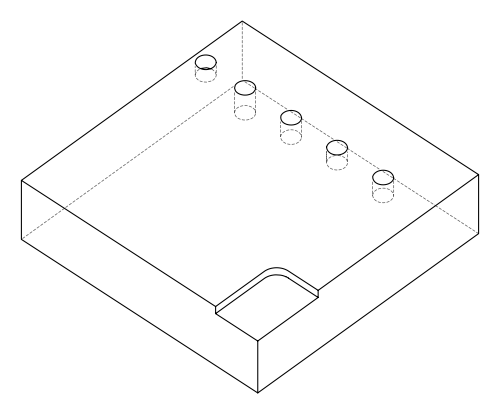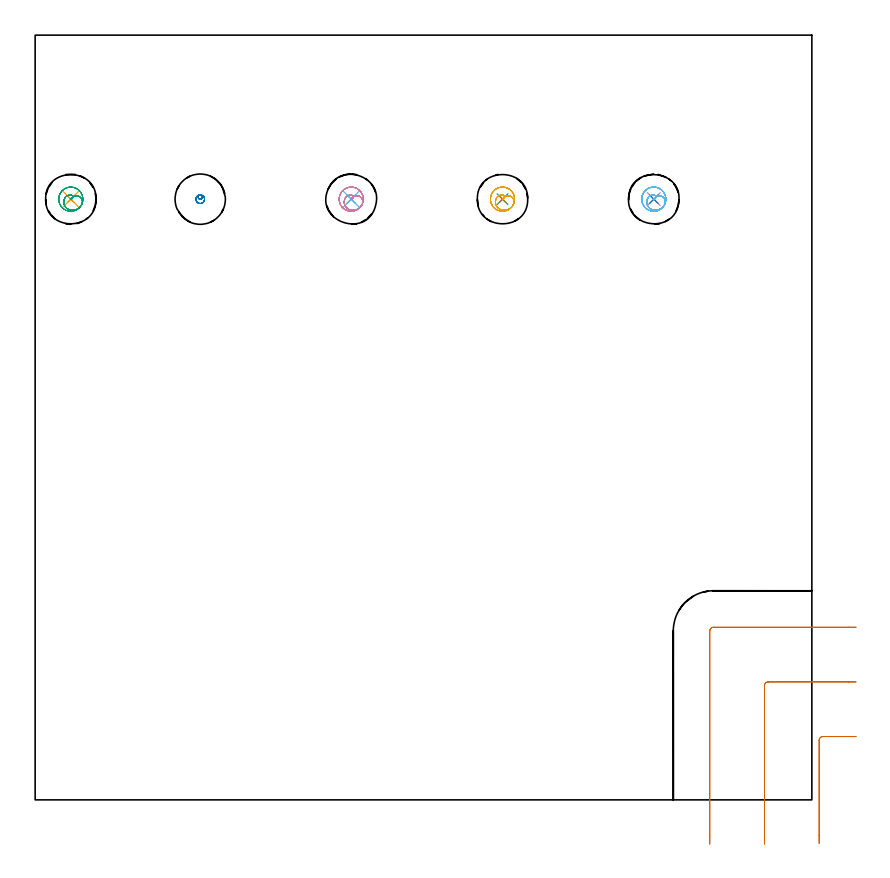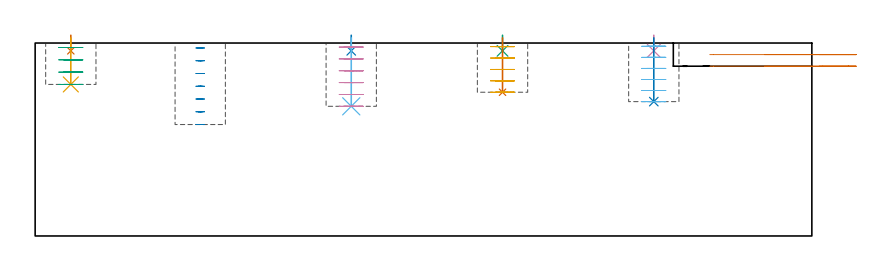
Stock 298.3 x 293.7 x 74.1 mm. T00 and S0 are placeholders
(PLAN: 14 operations, 4 tool changes, 6.8 min)
(1 SPOT_DRILL | STEP1POCKET | NXT0321_9005460120000 | 0.05 min | 184 mm3)
(2 SPOT_DRILL_1 | STEP1POCKET_2 | NXT0321_9005460120000 | 0.05 min | 183 mm3)
(3 SPOT_DRILL_2 | STEP1POCKET_3 | NXT0321_9005460120000 | 0.05 min | 183 mm3)
(4 SPOT_DRILL_3 | STEP1POCKET_4 | NXT0321_9005460120000 | 0.05 min | 183 mm3)
(5 DRILL_BLIND_HOLE_INTO_CENTER | STEP1POCKET | NXT0301_128 | 0.07 min | 1491 mm3)
(6 DRILL_BLIND_HOLE_INTO_CENTER_1 | STEP1POCKET_2 | NXT0301_128 | 0.11 min | 2438 mm3)
(7 DRILL_BLIND_HOLE_INTO_CENTER_2 | STEP1POCKET_3 | NXT0301_128 | 0.09 min | 1829 mm3)
(8 DRILL_BLIND_HOLE_INTO_CENTER_3 | STEP1POCKET_4 | NXT0301_128 | 0.1 min | 2236 mm3)
(9 MILL_ROUGH_BLIND_HOLE_CONTOUR | STEP1POCKET | NXT0201_013 | Spiral | 0.85 min | 2974 mm3)
(10 MILL_ROUGH_BLIND_HOLE_CONTOUR_1 | STEP1POCKET_2 | NXT0201_013 | Spiral | 1.28 min | 4482 mm3)
(11 MILL_ROUGH_BLIND_HOLE_CONTOUR_2 | STEP1POCKET_3 | NXT0201_013 | Spiral | 1.06 min | 3512 mm3)
(12 MILL_ROUGH_BLIND_HOLE_CONTOUR_3 | STEP1POCKET_4 | NXT0201_013 | Spiral | 1.28 min | 4156 mm3)
(13 MILL_CORNER_NOTCH_RECTANGULAR | CORNER_NOTCH_RECTANGULAR | UGT0201_006 | Follow Part, ap 7, ae 75% | 1.29 min | 37570 mm3)
(14 MILL_BLIND_HOLE_FROM_SOLID_MATERIAL | STEP1POCKET_1 | UGT0201_008 | Spiral | 0.44 min | 9164 mm3)
(TOOL NXT0321_9005460120000 | NC Spot Drill, 142deg, 12mm, Carbide, Uncoated | D12 PA142 FL30 Z2)
(TOOL NXT0301_128 | Carbide Drill 12mm [861.1-1200-036A1-GP GC34] | D12 PA150 FL37.4 Z2)
(TOOL NXT0201_013 | ENDMILL 10mm | D10 FL30 Z4)
(TOOL UGT0201_006 | End Mill 28 mm | D28 FL25 Z2)
(TOOL UGT0201_008 | End Mill 16 mm | D16 FL32 Z4)
(OP 1 SPOT_DRILL)
G17 G21 G94 G90
T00 M6
G54
G17 G0 G90 X13.7 Y230.7 S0 M3
G43 Z84.1 H0
G94 G81 G98 Z71.1 F250. R77.1
G80
M5
M2
(OP 2 SPOT_DRILL_1)
G17 G21 G94 G90
T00 M6
G54
G17 G0 G90 X121.4 Y230.7 S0 M3
G43 Z84.1 H0
G94 G81 G98 Z71.1 F250. R77.1
G80
M5
M2
(OP 3 SPOT_DRILL_2)
G17 G21 G94 G90
T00 M6
G54
G17 G0 G90 X179.5 Y230.7 S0 M3
G43 Z84.1 H0
G94 G81 G98 Z71.1 F250. R77.1
G80
M5
M2
(OP 4 SPOT_DRILL_3)
G17 G21 G94 G90
T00 M6
G54
G17 G0 G90 X237.6 Y230.7 S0 M3
G43 Z84.1 H0
G94 G81 G98 Z71.1 F250. R77.1
G80
M5
M2
(OP 5 DRILL_BLIND_HOLE_INTO_CENTER)
G17 G21 G94 G90
T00 M6
G54
G17 G0 G90 X13.7 Y230.7 S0 M3
G43 Z84.1 H1
G94 G81 G98 Z58.2 F250. R76.1
G80
M5
M2
(OP 6 DRILL_BLIND_HOLE_INTO_CENTER_1)
G17 G21 G94 G90
T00 M6
G54
G17 G0 G90 X121.4 Y230.7 S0 M3
G43 Z84.1 H1
G94 G81 G98 Z49.8 F250. R76.1
G80
M5
M2
(OP 7 DRILL_BLIND_HOLE_INTO_CENTER_2)
G17 G21 G94 G90
T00 M6
G54
G17 G0 G90 X179.5 Y230.7 S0 M3
G43 Z84.1 H1
G94 G81 G98 Z55.2 F250. R76.1
G80
M5
M2
(OP 8 DRILL_BLIND_HOLE_INTO_CENTER_3)
G17 G21 G94 G90
T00 M6
G54
G17 G0 G90 X237.6 Y230.7 S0 M3
G43 Z84.1 H1
G94 G81 G98 Z51.6 F250. R76.1
G80
M5
M2
(OP 9 MILL_ROUGH_BLIND_HOLE_CONTOUR)
G17 G21 G94 G90
T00 M6
G54
G17 G0 G90 X13.7 Y230.7 S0 M3
G43 Z84.1 H0
Z72.375
G94 G3 X13.87 Y232.24 R0.779 F250.
X11.431 Y231.207 R2.278
X12.951 Y226.728 R3.076
X17.907 Y228.72 R3.923
X15.68 Y234.907 R4.65
X17.907 Y228.72 R-4.65
X16.794 Y231.814 R2.325
X13.7 Y230.7 R2.325
G0 Z67.65
G3 X13.87 Y232.24 R0.779
X11.431 Y231.207 R2.278
X12.951 Y226.728 R3.076
X17.907 Y228.72 R3.923
X15.68 Y234.907 R4.65
X17.907 Y228.72 R-4.65
X16.794 Y231.814 R2.325
X13.7 Y230.7 R2.325
G0 Z62.925
G3 X13.87 Y232.24 R0.779
X11.431 Y231.207 R2.278
X12.951 Y226.728 R3.076
X17.907 Y228.72 R3.923
X15.68 Y234.907 R4.65
X17.907 Y228.72 R-4.65
X16.794 Y231.814 R2.325
X13.7 Y230.7 R2.325
G0 Z58.2
G3 X13.87 Y232.24 R0.779
X11.431 Y231.207 R2.278
X12.951 Y226.728 R3.076
X17.907 Y228.72 R3.923
X15.68 Y234.907 R4.65
X17.907 Y228.72 R-4.65
X16.794 Y231.814 R2.325
X13.7 Y230.7 R2.325
G0 Z84.1
M5
M2
(OP 10 MILL_ROUGH_BLIND_HOLE_CONTOUR_1)
G17 G21 G94 G90
T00 M6
G54
G17 G0 G90 X121.4 Y230.7 S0 M3
G43 Z84.1 H0
Z72.55
G94 G3 X121.57 Y232.24 R0.779 F250.
X119.131 Y231.207 R2.278
X120.651 Y226.728 R3.076
X125.607 Y228.72 R3.923
X123.38 Y234.907 R4.65
X125.607 Y228.72 R-4.65
X124.494 Y231.814 R2.325
X121.4 Y230.7 R2.325
G0 Z68.
G3 X121.57 Y232.24 R0.779
X119.131 Y231.207 R2.278
X120.651 Y226.728 R3.076
X125.607 Y228.72 R3.923
X123.38 Y234.907 R4.65
X125.607 Y228.72 R-4.65
X124.494 Y231.814 R2.325
X121.4 Y230.7 R2.325
G0 Z63.45
G3 X121.57 Y232.24 R0.779
X119.131 Y231.207 R2.278
X120.651 Y226.728 R3.076
X125.607 Y228.72 R3.923
X123.38 Y234.907 R4.65
X125.607 Y228.72 R-4.65
X124.494 Y231.814 R2.325
X121.4 Y230.7 R2.325
G0 Z58.9
G3 X121.57 Y232.24 R0.779
X119.131 Y231.207 R2.278
X120.651 Y226.728 R3.076
X125.607 Y228.72 R3.923
X123.38 Y234.907 R4.65
X125.607 Y228.72 R-4.65
X124.494 Y231.814 R2.325
X121.4 Y230.7 R2.325
G0 Z54.35
G3 X121.57 Y232.24 R0.779
X119.131 Y231.207 R2.278
X120.651 Y226.728 R3.076
X125.607 Y228.72 R3.923
X123.38 Y234.907 R4.65
X125.607 Y228.72 R-4.65
X124.494 Y231.814 R2.325
X121.4 Y230.7 R2.325
G0 Z49.8
G3 X121.57 Y232.24 R0.779
X119.131 Y231.207 R2.278
X120.651 Y226.728 R3.076
X125.607 Y228.72 R3.923
X123.38 Y234.907 R4.65
X125.607 Y228.72 R-4.65
X124.494 Y231.814 R2.325
X121.4 Y230.7 R2.325
G0 Z84.1
M5
M2
(OP 11 MILL_ROUGH_BLIND_HOLE_CONTOUR_2)
G17 G21 G94 G90
T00 M6
G54
G17 G0 G90 X179.5 Y230.7 S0 M3
G43 Z84.1 H0
Z72.72
G94 G3 X179.67 Y232.24 R0.779 F250.
X177.231 Y231.207 R2.278
X178.751 Y226.728 R3.076
X183.707 Y228.72 R3.923
X181.48 Y234.907 R4.65
X183.707 Y228.72 R-4.65
X182.594 Y231.814 R2.325
X179.5 Y230.7 R2.325
G0 Z68.34
G3 X179.67 Y232.24 R0.779
X177.231 Y231.207 R2.278
X178.751 Y226.728 R3.076
X183.707 Y228.72 R3.923
X181.48 Y234.907 R4.65
X183.707 Y228.72 R-4.65
X182.594 Y231.814 R2.325
X179.5 Y230.7 R2.325
G0 Z63.96
G3 X179.67 Y232.24 R0.779
X177.231 Y231.207 R2.278
X178.751 Y226.728 R3.076
X183.707 Y228.72 R3.923
X181.48 Y234.907 R4.65
X183.707 Y228.72 R-4.65
X182.594 Y231.814 R2.325
X179.5 Y230.7 R2.325
G0 Z59.58
G3 X179.67 Y232.24 R0.779
X177.231 Y231.207 R2.278
X178.751 Y226.728 R3.076
X183.707 Y228.72 R3.923
X181.48 Y234.907 R4.65
X183.707 Y228.72 R-4.65
X182.594 Y231.814 R2.325
X179.5 Y230.7 R2.325
G0 Z55.2
G3 X179.67 Y232.24 R0.779
X177.231 Y231.207 R2.278
X178.751 Y226.728 R3.076
X183.707 Y228.72 R3.923
X181.48 Y234.907 R4.65
X183.707 Y228.72 R-4.65
X182.594 Y231.814 R2.325
X179.5 Y230.7 R2.325
G0 Z84.1
M5
M2
(OP 12 MILL_ROUGH_BLIND_HOLE_CONTOUR_3)
G17 G21 G94 G90
T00 M6
G54
G17 G0 G90 X237.6 Y230.7 S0 M3
G43 Z84.1 H0
Z72.85
G94 G3 X237.77 Y232.24 R0.779 F250.
X235.331 Y231.207 R2.278
X236.851 Y226.728 R3.076
X241.807 Y228.72 R3.923
X239.58 Y234.907 R4.65
X241.807 Y228.72 R-4.65
X240.694 Y231.814 R2.325
X237.6 Y230.7 R2.325
G0 Z68.6
G3 X237.77 Y232.24 R0.779
X235.331 Y231.207 R2.278
X236.851 Y226.728 R3.076
X241.807 Y228.72 R3.923
X239.58 Y234.907 R4.65
X241.807 Y228.72 R-4.65
X240.694 Y231.814 R2.325
X237.6 Y230.7 R2.325
G0 Z64.35
G3 X237.77 Y232.24 R0.779
X235.331 Y231.207 R2.278
X236.851 Y226.728 R3.076
X241.807 Y228.72 R3.923
X239.58 Y234.907 R4.65
X241.807 Y228.72 R-4.65
X240.694 Y231.814 R2.325
X237.6 Y230.7 R2.325
G0 Z60.1
G3 X237.77 Y232.24 R0.779
X235.331 Y231.207 R2.278
X236.851 Y226.728 R3.076
X241.807 Y228.72 R3.923
X239.58 Y234.907 R4.65
X241.807 Y228.72 R-4.65
X240.694 Y231.814 R2.325
X237.6 Y230.7 R2.325
G0 Z55.85
G3 X237.77 Y232.24 R0.779
X235.331 Y231.207 R2.278
X236.851 Y226.728 R3.076
X241.807 Y228.72 R3.923
X239.58 Y234.907 R4.65
X241.807 Y228.72 R-4.65
X240.694 Y231.814 R2.325
X237.6 Y230.7 R2.325
G0 Z51.6
G3 X237.77 Y232.24 R0.779
X235.331 Y231.207 R2.278
X236.851 Y226.728 R3.076
X241.807 Y228.72 R3.923
X239.58 Y234.907 R4.65
X241.807 Y228.72 R-4.65
X240.694 Y231.814 R2.325
X237.6 Y230.7 R2.325
G0 Z84.1
M5
M2
(OP 13 MILL_CORNER_NOTCH_RECTANGULAR)
G17 G21 G94 G90
T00 M6
G54
G17 G0 G90 X315.3 Y24.3 S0 M3
G43 Z84.1 H0
Z69.65
G94 G1 X312.3 F250.
X302.495 F500.
G3 X301.1 Y22.905 R1.4
G1 Y-13.717
Y-16.717 F250.
G0 Z84.1
X315.3 Y45.3
Z69.65
G1 X312.3
X281.495 F500.
G3 X280.1 Y43.905 R1.4
G1 Y-14.
Y-17. F250.
G0 Z84.1
X315.3 Y66.3
Z69.65
G1 X312.3
X260.495 F500.
G3 X259.1 Y64.905 R1.4
G1 Y-14.
Y-17. F250.
G0 Z84.1
X315.3 Y24.3
Z65.2
G1 X312.3
X302.495 F500.
G3 X301.1 Y22.905 R1.4
G1 Y-13.717
Y-16.717 F250.
G0 Z84.1
X315.3 Y45.3
Z65.2
G1 X312.3
X281.495 F500.
G3 X280.1 Y43.905 R1.4
G1 Y-14.
Y-17. F250.
G0 Z84.1
X315.3 Y66.3
Z65.2
G1 X312.3
X260.495 F500.
G3 X259.1 Y64.905 R1.4
G1 Y-14.
Y-17. F250.
G0 Z84.1
M5
M2
(OP 14 MILL_BLIND_HOLE_FROM_SOLID_MATERIAL)
G17 G21 G94 G90
T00 M6
G54
G17 G0 G90 X63.4 Y230.7 S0 M3
G43 Z84.1 H0
Z72.2
G94 G3 X64.225 Y231.525 R0.825 F250.
X63.4 Y232.35 R0.825
X61.75 Y230.7 R1.65
X63.4 Y232.35 R-1.65
X62.575 Y231.525 R0.825
X63.4 Y230.7 R0.825
G0 Z67.3
G3 X64.225 Y231.525 R0.825
X63.4 Y232.35 R0.825
X61.75 Y230.7 R1.65
X63.4 Y232.35 R-1.65
X62.575 Y231.525 R0.825
X63.4 Y230.7 R0.825
G0 Z62.4
G3 X64.225 Y231.525 R0.825
X63.4 Y232.35 R0.825
X61.75 Y230.7 R1.65
X63.4 Y232.35 R-1.65
X62.575 Y231.525 R0.825
X63.4 Y230.7 R0.825
G0 Z57.5
G3 X64.225 Y231.525 R0.825
X63.4 Y232.35 R0.825
X61.75 Y230.7 R1.65
X63.4 Y232.35 R-1.65
X62.575 Y231.525 R0.825
X63.4 Y230.7 R0.825
G0 Z52.6
G3 X64.225 Y231.525 R0.825
X63.4 Y232.35 R0.825
X61.75 Y230.7 R1.65
X63.4 Y232.35 R-1.65
X62.575 Y231.525 R0.825
X63.4 Y230.7 R0.825
G0 Z47.7
G3 X64.225 Y231.525 R0.825
X63.4 Y232.35 R0.825
X61.75 Y230.7 R1.65
X63.4 Y232.35 R-1.65
X62.575 Y231.525 R0.825
X63.4 Y230.7 R0.825
G0 Z42.8
G3 X64.225 Y231.525 R0.825
X63.4 Y232.35 R0.825
X61.75 Y230.7 R1.65
X63.4 Y232.35 R-1.65
X62.575 Y231.525 R0.825
X63.4 Y230.7 R0.825
G0 Z84.1
M5
M2
